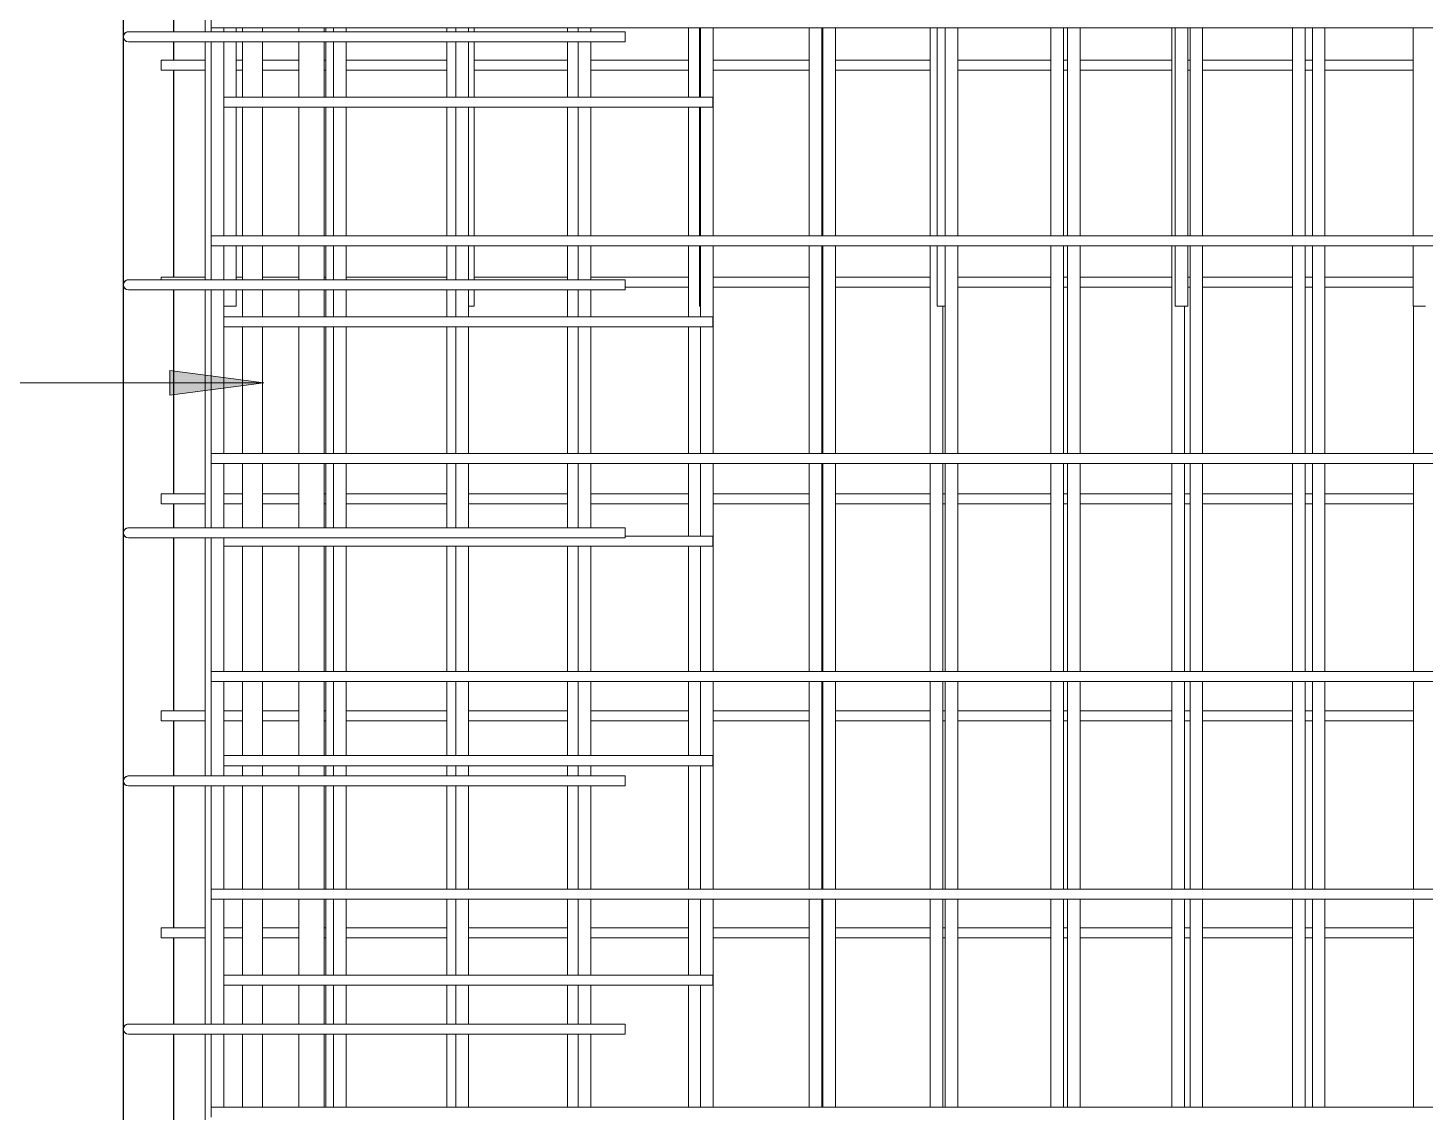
# Model space of a CAD drawing. Header units: millimetres. Extents: x 6744 to 22888, y -3063 to 10037.
# Drawn here: x 9986 to 11100, y 5755 to 6619 of the extents above; entities that cross this region are included whole.
import ezdxf

# ---------------------------------------------------------------- set-up
doc = ezdxf.new("R2010")
doc.units = ezdxf.units.MM
for name, color, linetype, lineweight in [('A-WALL', 113, 'Continuous', 25), ('S-RBAR', 171, 'Continuous', 18), ('S-RBAR-IDEN', 171, 'Continuous', 9)]:
    doc.layers.add(name, color=color, linetype=linetype, lineweight=lineweight)

msp = doc.modelspace()

# ---------------------------------------------------------------- hatches: boundary and pattern name
at = {"layer": 'S-RBAR-IDEN'}
msp.add_hatch(color=256, dxfattribs=at).paths.add_polyline_path([(10174.56243, 6335.93217), (10099.56243, 6345.80611), (10099.56243, 6326.05824)])

# ---------------------------------------------------------------- linework, layer by layer
at = {"layer": 'A-WALL'}
for p, q in [((10062.56745, -1395), (10062.56745, 7059.95039)), ((10102.56745, 6757.86538), (10102.56745, 6615.66667)), ((10102.56745, 6607.66667), (10102.56745, 6593.03846)), ((10102.56745, 6585.03846), (10102.56745, 6420.21154)), ((10102.56745, 6410), (10102.56745, 6247.38462)), ((10102.56745, 6239.38462), (10102.56745, 6220.33333)), ((10102.56745, 6212.33333), (10102.56745, 6074.55769)), ((10102.56745, 6066.55769), (10102.56745, 6022.66667)), ((10102.56745, 6014.66667), (10102.56745, 5901.73077)), ((10102.56745, 5893.73077), (10102.56745, 5825)), ((10102.56745, 5817), (10102.56745, 5728.90385))]:
    msp.add_line(p, q, dxfattribs=at)
at = {"layer": 'S-RBAR'}
for p, q in [((10127.74785, 6615.66667), (10127.74785, 6805.33333)), ((10132.56745, 6618.65996), (10132.56745, 6626.65996)), ((10132.56745, 6618.65996), (12288.56745, 6618.65996)), ((10132.56745, 6615.66667), (10132.56745, 6618.65996)), ((10142.56745, 6615.66667), (10142.56745, 6618.65996)), ((10152.56745, 6615.66667), (10152.56745, 6618.65996)), ((10157.56745, 6615.66667), (10157.56745, 6618.65996)), ((10173.56745, 6615.66667), (10173.56745, 6618.65996)), ((10202.56541, 6615.66667), (10202.56541, 6618.65996)), ((10222.56541, 6615.66667), (10222.56541, 6618.65996)), ((10224.08401, 6615.66667), (10224.08401, 6618.65996)), ((10230.11291, 6615.66667), (10230.11291, 6618.65996)), ((10240.11291, 6615.66667), (10240.11291, 6618.65996)), ((10320.42017, 6615.66667), (10320.42017, 6618.65996)), ((10327.65836, 6615.66667), (10327.65836, 6618.65996)), ((10337.65836, 6615.66667), (10337.65836, 6618.65996)), ((10342.20382, 6615.66667), (10342.20382, 6618.65996)), ((10416.75633, 6615.66667), (10416.75633, 6618.65996)), ((10425.20382, 6615.66667), (10425.20382, 6618.65996)), ((10435.20382, 6615.66667), (10435.20382, 6618.65996)), ((10513.09249, 6563.46536), (10513.09249, 6618.65996)), ((10521.84018, 6563.46536), (10521.84018, 6618.65996)), ((10522.74927, 6563.46536), (10522.74927, 6618.65996)), ((10532.74927, 6453.10214), (10532.74927, 6618.65996)), ((10609.42865, 6453.10214), (10609.42865, 6618.65996)), ((10619.42865, 6453.10214), (10619.42865, 6618.65996)), ((10620.29473, 6453.10214), (10620.29473, 6618.65996)), ((10630.29473, 6453.10214), (10630.29473, 6618.65996)), ((10705.76481, 6453.10214), (10705.76481, 6618.65996)), ((10711.47655, 6453.10214), (10711.47655, 6618.65996)), ((10717.84018, 6453.10214), (10717.84018, 6618.65996)), ((10727.84018, 6453.10214), (10727.84018, 6618.65996)), ((10802.10097, 6453.10214), (10802.10097, 6618.65996)), ((10812.10097, 6453.10214), (10812.10097, 6618.65996)), ((10815.38564, 6453.10214), (10815.38564, 6618.65996)), ((10825.38564, 6453.10214), (10825.38564, 6618.65996)), ((10898.43713, 6453.10214), (10898.43713, 6618.65996)), ((10901.11291, 6453.10214), (10901.11291, 6618.65996)), ((10911.11291, 6453.10214), (10911.11291, 6618.65996)), ((10912.93109, 6453.10214), (10912.93109, 6618.65996)), ((10922.93109, 6453.10214), (10922.93109, 6618.65996)), ((10994.77329, 6453.10214), (10994.77329, 6618.65996)), ((11004.77329, 6453.10214), (11004.77329, 6618.65996)), ((11010.47655, 6453.10214), (11010.47655, 6618.65996)), ((11020.47655, 6453.10214), (11020.47655, 6618.65996)), ((11090.74927, 6453.10214), (11090.74927, 6618.65996)), ((10066.56541, 6615.66667), (10086.56541, 6615.66667)), ((10066.56541, 6607.66667), (10086.56541, 6607.66667)), ((10462.56541, 6615.66667), (10086.56541, 6615.66667)), ((10462.56541, 6607.66667), (10086.56541, 6607.66667)), ((10127.74785, 6418), (10127.74785, 6607.66667)), ((10132.56745, 6453.10214), (10132.56745, 6607.66667)), ((10142.56745, 6453.10214), (10142.56745, 6607.66667)), ((10152.56745, 6563.46536), (10152.56745, 6607.66667)), ((10157.56745, 6563.46536), (10157.56745, 6607.66667)), ((10173.56745, 6563.46536), (10173.56745, 6607.66667)), ((10202.56541, 6563.46536), (10202.56541, 6607.66667)), ((10222.56541, 6563.46536), (10222.56541, 6607.66667)), ((10224.08401, 6563.46536), (10224.08401, 6607.66667)), ((10230.11291, 6563.46536), (10230.11291, 6607.66667)), ((10240.11291, 6563.46536), (10240.11291, 6607.66667)), ((10320.42017, 6563.46536), (10320.42017, 6607.66667)), ((10327.65836, 6563.46536), (10327.65836, 6607.66667)), ((10337.65836, 6563.46536), (10337.65836, 6607.66667)), ((10342.20382, 6563.46536), (10342.20382, 6607.66667)), ((10416.75633, 6563.46536), (10416.75633, 6607.66667)), ((10425.20382, 6563.46536), (10425.20382, 6607.66667)), ((10435.20382, 6563.46536), (10435.20382, 6607.66667)), ((10462.56541, 6615.66667), (10462.56541, 6607.66667)), ((10092.56745, 6593.03846), (10127.74785, 6593.03846)), ((10092.56745, 6585.03846), (10092.56745, 6593.03846)), ((10092.56745, 6585.03846), (10127.74785, 6585.03846)), ((10152.56745, 6593.03846), (10157.56745, 6593.03846)), ((10152.56745, 6585.03846), (10157.56745, 6585.03846)), ((10173.56745, 6593.03846), (10202.56541, 6593.03846)), ((10173.56745, 6585.03846), (10202.56541, 6585.03846)), ((10222.56541, 6593.03846), (10224.08401, 6593.03846)), ((10222.56541, 6585.03846), (10224.08401, 6585.03846)), ((10240.11291, 6593.03846), (10320.42017, 6593.03846)), ((10240.11291, 6585.03846), (10320.42017, 6585.03846)), ((10342.20382, 6593.03846), (10416.75633, 6593.03846)), ((10342.20382, 6585.03846), (10416.75633, 6585.03846)), ((10435.20382, 6593.03846), (10513.09249, 6593.03846)), ((10435.20382, 6585.03846), (10513.09249, 6585.03846)), ((10532.74927, 6593.03846), (10609.42865, 6593.03846)), ((10532.74927, 6585.03846), (10609.42865, 6585.03846)), ((10619.42865, 6593.03846), (10620.29473, 6593.03846)), ((10619.42865, 6585.03846), (10620.29473, 6585.03846)), ((10630.29473, 6593.03846), (10705.76481, 6593.03846)), ((10630.29473, 6585.03846), (10705.76481, 6585.03846)), ((10727.84018, 6593.03846), (10802.10097, 6593.03846)), ((10727.84018, 6585.03846), (10802.10097, 6585.03846)), ((10812.10097, 6593.03846), (10815.38564, 6593.03846)), ((10812.10097, 6585.03846), (10815.38564, 6585.03846)), ((10825.38564, 6593.03846), (10898.43713, 6593.03846)), ((10825.38564, 6585.03846), (10898.43713, 6585.03846)), ((10911.11291, 6593.03846), (10912.93109, 6593.03846)), ((10911.11291, 6585.03846), (10912.93109, 6585.03846)), ((10922.93109, 6593.03846), (10994.77329, 6593.03846)), ((10922.93109, 6585.03846), (10994.77329, 6585.03846)), ((11004.77329, 6593.03846), (11010.47655, 6593.03846)), ((11004.77329, 6585.03846), (11010.47655, 6585.03846)), ((11020.47655, 6593.03846), (11090.74927, 6593.03846)), ((11020.47655, 6585.03846), (11090.74927, 6585.03846)), ((10172.62673, 6563.46536), (10142.27968, 6563.46536)), ((10172.62673, 6563.46536), (10532.62673, 6563.46536)), ((10532.62673, 6555.46536), (10532.62673, 6563.46536)), ((10172.62673, 6555.46536), (10142.27968, 6555.46536)), ((10152.56745, 6453.10214), (10152.56745, 6555.46536)), ((10157.56745, 6453.10214), (10157.56745, 6555.46536)), ((10172.62673, 6555.46536), (10532.62673, 6555.46536)), ((10173.56745, 6453.10214), (10173.56745, 6555.46536)), ((10202.56541, 6453.10214), (10202.56541, 6555.46536)), ((10222.56541, 6453.10214), (10222.56541, 6555.46536)), ((10224.08401, 6453.10214), (10224.08401, 6555.46536)), ((10230.11291, 6453.10214), (10230.11291, 6555.46536)), ((10240.11291, 6453.10214), (10240.11291, 6555.46536)), ((10320.42017, 6453.10214), (10320.42017, 6555.46536)), ((10327.65836, 6453.10214), (10327.65836, 6555.46536)), ((10337.65836, 6453.10214), (10337.65836, 6555.46536)), ((10342.20382, 6453.10214), (10342.20382, 6555.46536)), ((10416.75633, 6453.10214), (10416.75633, 6555.46536)), ((10425.20382, 6453.10214), (10425.20382, 6555.46536)), ((10435.20382, 6453.10214), (10435.20382, 6555.46536)), ((10513.09249, 6453.10214), (10513.09249, 6555.46536)), ((10521.84018, 6453.10214), (10521.84018, 6555.46536)), ((10522.74927, 6453.10214), (10522.74927, 6555.46536)), ((10132.56745, 6453.10214), (12288.56745, 6453.10214)), ((10132.56745, 6445.10214), (10132.56745, 6453.10214)), ((10132.56745, 6445.10214), (12288.56745, 6445.10214)), ((10132.56745, 6418), (10132.56745, 6445.10214)), ((10142.56745, 6418), (10142.56745, 6445.10214)), ((10152.56745, 6418), (10152.56745, 6445.10214)), ((10157.56745, 6418), (10157.56745, 6445.10214)), ((10173.56745, 6418), (10173.56745, 6445.10214)), ((10202.56541, 6418), (10202.56541, 6445.10214)), ((10222.56541, 6418), (10222.56541, 6445.10214)), ((10224.08401, 6418), (10224.08401, 6445.10214)), ((10230.11291, 6418), (10230.11291, 6445.10214)), ((10240.11291, 6418), (10240.11291, 6445.10214)), ((10320.42017, 6418), (10320.42017, 6445.10214)), ((10327.65836, 6418), (10327.65836, 6445.10214)), ((10337.65836, 6418), (10337.65836, 6445.10214)), ((10342.20382, 6418), (10342.20382, 6445.10214)), ((10416.75633, 6418), (10416.75633, 6445.10214)), ((10425.20382, 6418), (10425.20382, 6445.10214)), ((10435.20382, 6418), (10435.20382, 6445.10214)), ((10513.09249, 6388.59345), (10513.09249, 6445.10214)), ((10521.84018, 6397), (10521.84018, 6445.10214)), ((10522.74927, 6388.59345), (10522.74927, 6445.10214)), ((10532.74927, 6279.54431), (10532.74927, 6445.10214)), ((10609.42865, 6279.54431), (10609.42865, 6445.10214)), ((10619.42865, 6279.54431), (10619.42865, 6445.10214)), ((10620.29473, 6279.54431), (10620.29473, 6445.10214)), ((10630.29473, 6279.54431), (10630.29473, 6445.10214)), ((10705.76481, 6279.54431), (10705.76481, 6445.10214)), ((10711.47655, 6397), (10711.47655, 6445.10214)), ((10717.84018, 6279.54431), (10717.84018, 6445.10214)), ((10727.84018, 6279.54431), (10727.84018, 6445.10214)), ((10802.10097, 6279.54431), (10802.10097, 6445.10214)), ((10812.10097, 6279.54431), (10812.10097, 6445.10214)), ((10815.38564, 6279.54431), (10815.38564, 6445.10214)), ((10825.38564, 6279.54431), (10825.38564, 6445.10214)), ((10898.43713, 6279.54431), (10898.43713, 6445.10214)), ((10901.11291, 6397), (10901.11291, 6445.10214)), ((10911.11291, 6397), (10911.11291, 6445.10214)), ((10912.93109, 6279.54431), (10912.93109, 6445.10214)), ((10922.93109, 6279.54431), (10922.93109, 6445.10214)), ((10994.77329, 6279.54431), (10994.77329, 6445.10214)), ((11004.77329, 6279.54431), (11004.77329, 6445.10214)), ((11010.47655, 6279.54431), (11010.47655, 6445.10214)), ((11020.47655, 6279.54431), (11020.47655, 6445.10214)), ((11090.74927, 6397), (11090.74927, 6445.10214)), ((10066.56541, 6418), (10086.56541, 6418)), ((10462.56541, 6418), (10086.56541, 6418)), ((10092.56745, 6420.21154), (10127.74785, 6420.21154)), ((10092.56745, 6418), (10092.56745, 6420.21154)), ((10152.56745, 6420.21154), (10157.56745, 6420.21154)), ((10173.56745, 6420.21154), (10202.56541, 6420.21154)), ((10222.56541, 6420.21154), (10224.08401, 6420.21154)), ((10240.11291, 6420.21154), (10320.42017, 6420.21154)), ((10342.20382, 6420.21154), (10416.75633, 6420.21154)), ((10435.20382, 6420.21154), (10513.09249, 6420.21154)), ((10462.56541, 6418), (10462.56541, 6410)), ((10532.74927, 6420.21154), (10609.42865, 6420.21154)), ((10619.42865, 6420.21154), (10620.29473, 6420.21154)), ((10630.29473, 6420.21154), (10705.76481, 6420.21154)), ((10727.84018, 6420.21154), (10802.10097, 6420.21154)), ((10812.10097, 6420.21154), (10815.38564, 6420.21154)), ((10825.38564, 6420.21154), (10898.43713, 6420.21154)), ((10911.11291, 6420.21154), (10912.93109, 6420.21154)), ((10922.93109, 6420.21154), (10994.77329, 6420.21154)), ((11004.77329, 6420.21154), (11010.47655, 6420.21154)), ((11020.47655, 6420.21154), (11090.74927, 6420.21154)), ((10066.56541, 6410), (10086.56541, 6410)), ((10462.56541, 6410), (10086.56541, 6410)), ((10127.74785, 6220.33333), (10127.74785, 6410)), ((10132.56745, 6279.54431), (10132.56745, 6410)), ((10142.56745, 6279.54431), (10142.56745, 6410)), ((10152.56745, 6397), (10152.56745, 6410)), ((10157.56745, 6388.59345), (10157.56745, 6410)), ((10173.56745, 6388.59345), (10173.56745, 6410)), ((10202.56541, 6388.59345), (10202.56541, 6410)), ((10222.56541, 6388.59345), (10222.56541, 6410)), ((10224.08401, 6388.59345), (10224.08401, 6410)), ((10230.11291, 6388.59345), (10230.11291, 6410)), ((10240.11291, 6388.59345), (10240.11291, 6410)), ((10320.42017, 6388.59345), (10320.42017, 6410)), ((10327.65836, 6388.59345), (10327.65836, 6410)), ((10337.65836, 6388.59345), (10337.65836, 6410)), ((10342.20382, 6397), (10342.20382, 6410)), ((10416.75633, 6388.59345), (10416.75633, 6410)), ((10425.20382, 6388.59345), (10425.20382, 6410)), ((10435.20382, 6388.59345), (10435.20382, 6410)), ((10462.56541, 6412.21154), (10513.09249, 6412.21154)), ((10532.74927, 6412.21154), (10609.42865, 6412.21154)), ((10619.42865, 6412.21154), (10620.29473, 6412.21154)), ((10630.29473, 6412.21154), (10705.76481, 6412.21154)), ((10727.84018, 6412.21154), (10802.10097, 6412.21154)), ((10812.10097, 6412.21154), (10815.38564, 6412.21154)), ((10825.38564, 6412.21154), (10898.43713, 6412.21154)), ((10911.11291, 6412.21154), (10912.93109, 6412.21154)), ((10922.93109, 6412.21154), (10994.77329, 6412.21154)), ((11004.77329, 6412.21154), (11010.47655, 6412.21154)), ((11020.47655, 6412.21154), (11090.74927, 6412.21154)), ((10152.56745, 6397), (10142.56745, 6397)), ((10342.20382, 6397), (10337.65836, 6397)), ((10522.74927, 6397), (10521.84018, 6397)), ((10717.84018, 6397), (10711.47655, 6397)), ((10715.76481, 6279.54431), (10715.76481, 6397)), ((10911.11291, 6397), (10901.11291, 6397)), ((10908.43713, 6279.54431), (10908.43713, 6397)), ((11100.74927, 6397), (11090.74927, 6397)), ((11091.10945, 6279.54431), (11091.10945, 6397)), ((10172.62673, 6388.59345), (10142.27968, 6388.59345)), ((10172.62673, 6388.59345), (10532.62673, 6388.59345)), ((10532.62673, 6380.59345), (10532.62673, 6388.59345)), ((10172.62673, 6380.59345), (10142.27968, 6380.59345)), ((10157.56745, 6279.54431), (10157.56745, 6380.59345)), ((10172.62673, 6380.59345), (10532.62673, 6380.59345)), ((10173.56745, 6279.54431), (10173.56745, 6380.59345)), ((10202.56541, 6279.54431), (10202.56541, 6380.59345)), ((10222.56541, 6279.54431), (10222.56541, 6380.59345)), ((10224.08401, 6279.54431), (10224.08401, 6380.59345)), ((10230.11291, 6279.54431), (10230.11291, 6380.59345)), ((10240.11291, 6279.54431), (10240.11291, 6380.59345)), ((10320.42017, 6279.54431), (10320.42017, 6380.59345)), ((10327.65836, 6279.54431), (10327.65836, 6380.59345)), ((10337.65836, 6279.54431), (10337.65836, 6380.59345)), ((10416.75633, 6279.54431), (10416.75633, 6380.59345)), ((10425.20382, 6279.54431), (10425.20382, 6380.59345)), ((10435.20382, 6279.54431), (10435.20382, 6380.59345)), ((10513.09249, 6279.54431), (10513.09249, 6380.59345)), ((10522.74927, 6279.54431), (10522.74927, 6380.59345)), ((10132.56745, 6279.54431), (12288.56745, 6279.54431)), ((10132.56745, 6271.54431), (10132.56745, 6279.54431)), ((10132.56745, 6271.54431), (12288.56745, 6271.54431)), ((10132.56745, 6220.33333), (10132.56745, 6271.54431)), ((10142.56745, 6220.33333), (10142.56745, 6271.54431)), ((10157.56745, 6220.33333), (10157.56745, 6271.54431)), ((10173.56745, 6220.33333), (10173.56745, 6271.54431)), ((10202.56541, 6220.33333), (10202.56541, 6271.54431)), ((10222.56541, 6220.33333), (10222.56541, 6271.54431)), ((10224.08401, 6220.33333), (10224.08401, 6271.54431)), ((10230.11291, 6220.33333), (10230.11291, 6271.54431)), ((10240.11291, 6220.33333), (10240.11291, 6271.54431)), ((10320.42017, 6220.33333), (10320.42017, 6271.54431)), ((10327.65836, 6220.33333), (10327.65836, 6271.54431)), ((10337.65836, 6220.33333), (10337.65836, 6271.54431)), ((10416.75633, 6220.33333), (10416.75633, 6271.54431)), ((10425.20382, 6220.33333), (10425.20382, 6271.54431)), ((10435.20382, 6220.33333), (10435.20382, 6271.54431)), ((10513.09249, 6213.72153), (10513.09249, 6271.54431)), ((10522.74927, 6213.72153), (10522.74927, 6271.54431)), ((10532.74927, 6105.98649), (10532.74927, 6271.54431)), ((10609.42865, 6105.98649), (10609.42865, 6271.54431)), ((10619.42865, 6105.98649), (10619.42865, 6271.54431)), ((10620.29473, 6105.98649), (10620.29473, 6271.54431)), ((10630.29473, 6105.98649), (10630.29473, 6271.54431)), ((10705.76481, 6105.98649), (10705.76481, 6271.54431)), ((10715.76481, 6105.98649), (10715.76481, 6271.54431)), ((10717.84018, 6105.98649), (10717.84018, 6271.54431)), ((10727.84018, 6105.98649), (10727.84018, 6271.54431)), ((10802.10097, 6105.98649), (10802.10097, 6271.54431)), ((10812.10097, 6105.98649), (10812.10097, 6271.54431)), ((10815.38564, 6105.98649), (10815.38564, 6271.54431)), ((10825.38564, 6105.98649), (10825.38564, 6271.54431)), ((10898.43713, 6105.98649), (10898.43713, 6271.54431)), ((10908.43713, 6105.98649), (10908.43713, 6271.54431)), ((10912.93109, 6105.98649), (10912.93109, 6271.54431)), ((10922.93109, 6105.98649), (10922.93109, 6271.54431)), ((10994.77329, 6105.98649), (10994.77329, 6271.54431)), ((11004.77329, 6105.98649), (11004.77329, 6271.54431)), ((11010.47655, 6105.98649), (11010.47655, 6271.54431)), ((11020.47655, 6105.98649), (11020.47655, 6271.54431)), ((11091.10945, 6105.98649), (11091.10945, 6271.54431)), ((10092.56745, 6247.38462), (10127.74785, 6247.38462)), ((10092.56745, 6239.38462), (10092.56745, 6247.38462)), ((10092.56745, 6239.38462), (10127.74785, 6239.38462)), ((10142.56745, 6247.38462), (10157.56745, 6247.38462)), ((10142.56745, 6239.38462), (10157.56745, 6239.38462)), ((10173.56745, 6247.38462), (10202.56541, 6247.38462)), ((10173.56745, 6239.38462), (10202.56541, 6239.38462)), ((10222.56541, 6247.38462), (10224.08401, 6247.38462)), ((10222.56541, 6239.38462), (10224.08401, 6239.38462)), ((10240.11291, 6247.38462), (10320.42017, 6247.38462)), ((10240.11291, 6239.38462), (10320.42017, 6239.38462)), ((10337.65836, 6247.38462), (10416.75633, 6247.38462)), ((10337.65836, 6239.38462), (10416.75633, 6239.38462)), ((10435.20382, 6247.38462), (10513.09249, 6247.38462)), ((10435.20382, 6239.38462), (10513.09249, 6239.38462)), ((10532.74927, 6247.38462), (10609.42865, 6247.38462)), ((10532.74927, 6239.38462), (10609.42865, 6239.38462)), ((10619.42865, 6247.38462), (10620.29473, 6247.38462)), ((10619.42865, 6239.38462), (10620.29473, 6239.38462)), ((10630.29473, 6247.38462), (10705.76481, 6247.38462)), ((10630.29473, 6239.38462), (10705.76481, 6239.38462)), ((10715.76481, 6247.38462), (10717.84018, 6247.38462)), ((10715.76481, 6239.38462), (10717.84018, 6239.38462)), ((10727.84018, 6247.38462), (10802.10097, 6247.38462)), ((10727.84018, 6239.38462), (10802.10097, 6239.38462)), ((10812.10097, 6247.38462), (10815.38564, 6247.38462)), ((10812.10097, 6239.38462), (10815.38564, 6239.38462)), ((10825.38564, 6247.38462), (10898.43713, 6247.38462)), ((10825.38564, 6239.38462), (10898.43713, 6239.38462)), ((10908.43713, 6247.38462), (10912.93109, 6247.38462)), ((10908.43713, 6239.38462), (10912.93109, 6239.38462)), ((10922.93109, 6247.38462), (10994.77329, 6247.38462)), ((10922.93109, 6239.38462), (10994.77329, 6239.38462)), ((11004.77329, 6247.38462), (11010.47655, 6247.38462)), ((11004.77329, 6239.38462), (11010.47655, 6239.38462)), ((11020.47655, 6247.38462), (11091.10945, 6247.38462)), ((11020.47655, 6239.38462), (11091.10945, 6239.38462)), ((10066.56541, 6220.33333), (10086.56541, 6220.33333)), ((10462.56541, 6220.33333), (10086.56541, 6220.33333)), ((10462.56541, 6220.33333), (10462.56541, 6212.33333)), ((10066.56541, 6212.33333), (10086.56541, 6212.33333)), ((10462.56541, 6212.33333), (10086.56541, 6212.33333)), ((10127.74785, 6022.66667), (10127.74785, 6212.33333)), ((10132.56745, 6105.98649), (10132.56745, 6212.33333)), ((10172.62673, 6205.72153), (10142.27968, 6205.72153)), ((10142.56745, 6105.98649), (10142.56745, 6212.33333)), ((10157.56745, 6105.98649), (10157.56745, 6205.72153)), ((10172.62673, 6205.72153), (10532.62673, 6205.72153)), ((10173.56745, 6105.98649), (10173.56745, 6205.72153)), ((10202.56541, 6105.98649), (10202.56541, 6205.72153)), ((10222.56541, 6105.98649), (10222.56541, 6205.72153)), ((10224.08401, 6105.98649), (10224.08401, 6205.72153)), ((10230.11291, 6105.98649), (10230.11291, 6205.72153)), ((10240.11291, 6105.98649), (10240.11291, 6205.72153)), ((10320.42017, 6105.98649), (10320.42017, 6205.72153)), ((10327.65836, 6105.98649), (10327.65836, 6205.72153)), ((10337.65836, 6105.98649), (10337.65836, 6205.72153)), ((10416.75633, 6105.98649), (10416.75633, 6205.72153)), ((10425.20382, 6105.98649), (10425.20382, 6205.72153)), ((10435.20382, 6105.98649), (10435.20382, 6205.72153)), ((10462.56541, 6213.72153), (10532.62673, 6213.72153)), ((10513.09249, 6105.98649), (10513.09249, 6205.72153)), ((10522.74927, 6105.98649), (10522.74927, 6205.72153)), ((10532.62673, 6205.72153), (10532.62673, 6213.72153)), ((10132.56745, 6105.98649), (12288.56745, 6105.98649)), ((10132.56745, 6097.98649), (10132.56745, 6105.98649)), ((10132.56745, 6097.98649), (12288.56745, 6097.98649)), ((10132.56745, 6022.66667), (10132.56745, 6097.98649)), ((10142.56745, 6022.66667), (10142.56745, 6097.98649)), ((10157.56745, 6038.84962), (10157.56745, 6097.98649)), ((10173.56745, 6038.84962), (10173.56745, 6097.98649)), ((10202.56541, 6038.84962), (10202.56541, 6097.98649)), ((10222.56541, 6038.84962), (10222.56541, 6097.98649)), ((10224.08401, 6038.84962), (10224.08401, 6097.98649)), ((10230.11291, 6038.84962), (10230.11291, 6097.98649)), ((10240.11291, 6038.84962), (10240.11291, 6097.98649)), ((10320.42017, 6038.84962), (10320.42017, 6097.98649)), ((10327.65836, 6038.84962), (10327.65836, 6097.98649)), ((10337.65836, 6038.84962), (10337.65836, 6097.98649)), ((10416.75633, 6038.84962), (10416.75633, 6097.98649)), ((10425.20382, 6038.84962), (10425.20382, 6097.98649)), ((10435.20382, 6038.84962), (10435.20382, 6097.98649)), ((10513.09249, 6038.84962), (10513.09249, 6097.98649)), ((10522.74927, 6038.84962), (10522.74927, 6097.98649)), ((10532.74927, 5932.42866), (10532.74927, 6097.98649)), ((10609.42865, 5932.42866), (10609.42865, 6097.98649)), ((10619.42865, 5932.42866), (10619.42865, 6097.98649)), ((10620.29473, 5932.42866), (10620.29473, 6097.98649)), ((10630.29473, 5932.42866), (10630.29473, 6097.98649)), ((10705.76481, 5932.42866), (10705.76481, 6097.98649)), ((10715.76481, 5932.42866), (10715.76481, 6097.98649)), ((10717.84018, 5932.42866), (10717.84018, 6097.98649)), ((10727.84018, 5932.42866), (10727.84018, 6097.98649)), ((10802.10097, 5932.42866), (10802.10097, 6097.98649)), ((10812.10097, 5932.42866), (10812.10097, 6097.98649)), ((10815.38564, 5932.42866), (10815.38564, 6097.98649)), ((10825.38564, 5932.42866), (10825.38564, 6097.98649)), ((10898.43713, 5932.42866), (10898.43713, 6097.98649)), ((10908.43713, 5932.42866), (10908.43713, 6097.98649)), ((10912.93109, 5932.42866), (10912.93109, 6097.98649)), ((10922.93109, 5932.42866), (10922.93109, 6097.98649)), ((10994.77329, 5932.42866), (10994.77329, 6097.98649)), ((11004.77329, 5932.42866), (11004.77329, 6097.98649)), ((11010.47655, 5932.42866), (11010.47655, 6097.98649)), ((11020.47655, 5932.42866), (11020.47655, 6097.98649)), ((11091.10945, 5932.42866), (11091.10945, 6097.98649)), ((10092.56745, 6074.55769), (10127.74785, 6074.55769)), ((10092.56745, 6066.55769), (10092.56745, 6074.55769)), ((10142.56745, 6074.55769), (10157.56745, 6074.55769)), ((10173.56745, 6074.55769), (10202.56541, 6074.55769)), ((10222.56541, 6074.55769), (10224.08401, 6074.55769)), ((10240.11291, 6074.55769), (10320.42017, 6074.55769)), ((10337.65836, 6074.55769), (10416.75633, 6074.55769)), ((10435.20382, 6074.55769), (10513.09249, 6074.55769)), ((10532.74927, 6074.55769), (10609.42865, 6074.55769)), ((10619.42865, 6074.55769), (10620.29473, 6074.55769)), ((10630.29473, 6074.55769), (10705.76481, 6074.55769)), ((10715.76481, 6074.55769), (10717.84018, 6074.55769)), ((10727.84018, 6074.55769), (10802.10097, 6074.55769)), ((10812.10097, 6074.55769), (10815.38564, 6074.55769)), ((10825.38564, 6074.55769), (10898.43713, 6074.55769)), ((10908.43713, 6074.55769), (10912.93109, 6074.55769)), ((10922.93109, 6074.55769), (10994.77329, 6074.55769)), ((11004.77329, 6074.55769), (11010.47655, 6074.55769)), ((11020.47655, 6074.55769), (11091.10945, 6074.55769)), ((10092.56745, 6066.55769), (10127.74785, 6066.55769)), ((10142.56745, 6066.55769), (10157.56745, 6066.55769)), ((10173.56745, 6066.55769), (10202.56541, 6066.55769)), ((10222.56541, 6066.55769), (10224.08401, 6066.55769)), ((10240.11291, 6066.55769), (10320.42017, 6066.55769)), ((10337.65836, 6066.55769), (10416.75633, 6066.55769)), ((10435.20382, 6066.55769), (10513.09249, 6066.55769)), ((10532.74927, 6066.55769), (10609.42865, 6066.55769)), ((10619.42865, 6066.55769), (10620.29473, 6066.55769)), ((10630.29473, 6066.55769), (10705.76481, 6066.55769)), ((10715.76481, 6066.55769), (10717.84018, 6066.55769)), ((10727.84018, 6066.55769), (10802.10097, 6066.55769)), ((10812.10097, 6066.55769), (10815.38564, 6066.55769)), ((10825.38564, 6066.55769), (10898.43713, 6066.55769)), ((10908.43713, 6066.55769), (10912.93109, 6066.55769)), ((10922.93109, 6066.55769), (10994.77329, 6066.55769)), ((11004.77329, 6066.55769), (11010.47655, 6066.55769)), ((11020.47655, 6066.55769), (11091.10945, 6066.55769)), ((10172.62673, 6038.84962), (10142.27968, 6038.84962)), ((10172.62673, 6038.84962), (10532.62673, 6038.84962)), ((10532.62673, 6030.84962), (10532.62673, 6038.84962)), ((10172.62673, 6030.84962), (10142.27968, 6030.84962)), ((10157.56745, 6022.66667), (10157.56745, 6030.84962)), ((10172.62673, 6030.84962), (10532.62673, 6030.84962)), ((10173.56745, 6022.66667), (10173.56745, 6030.84962)), ((10202.56541, 6022.66667), (10202.56541, 6030.84962)), ((10222.56541, 6022.66667), (10222.56541, 6030.84962)), ((10224.08401, 6022.66667), (10224.08401, 6030.84962)), ((10230.11291, 6022.66667), (10230.11291, 6030.84962)), ((10240.11291, 6022.66667), (10240.11291, 6030.84962)), ((10320.42017, 6022.66667), (10320.42017, 6030.84962)), ((10327.65836, 6022.66667), (10327.65836, 6030.84962)), ((10337.65836, 6022.66667), (10337.65836, 6030.84962)), ((10416.75633, 6022.66667), (10416.75633, 6030.84962)), ((10425.20382, 6022.66667), (10425.20382, 6030.84962)), ((10435.20382, 6022.66667), (10435.20382, 6030.84962)), ((10513.09249, 5932.42866), (10513.09249, 6030.84962)), ((10522.74927, 5932.42866), (10522.74927, 6030.84962)), ((10066.56541, 6022.66667), (10086.56541, 6022.66667)), ((10462.56541, 6022.66667), (10086.56541, 6022.66667)), ((10462.56541, 6022.66667), (10462.56541, 6014.66667)), ((10066.56541, 6014.66667), (10086.56541, 6014.66667)), ((10462.56541, 6014.66667), (10086.56541, 6014.66667)), ((10127.74785, 5825), (10127.74785, 6014.66667)), ((10132.56745, 5932.42866), (10132.56745, 6014.66667)), ((10142.56745, 5932.42866), (10142.56745, 6014.66667)), ((10157.56745, 5932.42866), (10157.56745, 6014.66667)), ((10173.56745, 5932.42866), (10173.56745, 6014.66667)), ((10202.56541, 5932.42866), (10202.56541, 6014.66667)), ((10222.56541, 5932.42866), (10222.56541, 6014.66667)), ((10224.08401, 5932.42866), (10224.08401, 6014.66667)), ((10230.11291, 5932.42866), (10230.11291, 6014.66667)), ((10240.11291, 5932.42866), (10240.11291, 6014.66667)), ((10320.42017, 5932.42866), (10320.42017, 6014.66667)), ((10327.65836, 5932.42866), (10327.65836, 6014.66667)), ((10337.65836, 5932.42866), (10337.65836, 6014.66667)), ((10416.75633, 5932.42866), (10416.75633, 6014.66667)), ((10425.20382, 5932.42866), (10425.20382, 6014.66667)), ((10435.20382, 5932.42866), (10435.20382, 6014.66667)), ((10132.56745, 5932.42866), (12288.56745, 5932.42866)), ((10132.56745, 5924.42866), (10132.56745, 5932.42866)), ((10132.56745, 5924.42866), (12288.56745, 5924.42866)), ((10132.56745, 5825), (10132.56745, 5924.42866)), ((10142.56745, 5825), (10142.56745, 5924.42866)), ((10157.56745, 5863.9777), (10157.56745, 5924.42866)), ((10173.56745, 5863.9777), (10173.56745, 5924.42866)), ((10202.56541, 5863.9777), (10202.56541, 5924.42866)), ((10222.56541, 5863.9777), (10222.56541, 5924.42866)), ((10224.08401, 5863.9777), (10224.08401, 5924.42866)), ((10230.11291, 5863.9777), (10230.11291, 5924.42866)), ((10240.11291, 5863.9777), (10240.11291, 5924.42866)), ((10320.42017, 5863.9777), (10320.42017, 5924.42866)), ((10327.65836, 5863.9777), (10327.65836, 5924.42866)), ((10337.65836, 5863.9777), (10337.65836, 5924.42866)), ((10416.75633, 5863.9777), (10416.75633, 5924.42866)), ((10425.20382, 5863.9777), (10425.20382, 5924.42866)), ((10435.20382, 5863.9777), (10435.20382, 5924.42866)), ((10513.09249, 5863.9777), (10513.09249, 5924.42866)), ((10522.74927, 5863.9777), (10522.74927, 5924.42866)), ((10532.74927, 5758.87084), (10532.74927, 5924.42866)), ((10609.42865, 5758.87084), (10609.42865, 5924.42866)), ((10619.42865, 5758.87084), (10619.42865, 5924.42866)), ((10620.29473, 5758.87084), (10620.29473, 5924.42866)), ((10630.29473, 5758.87084), (10630.29473, 5924.42866)), ((10705.76481, 5758.87084), (10705.76481, 5924.42866)), ((10715.76481, 5758.87084), (10715.76481, 5924.42866)), ((10717.84018, 5758.87084), (10717.84018, 5924.42866)), ((10727.84018, 5758.87084), (10727.84018, 5924.42866)), ((10802.10097, 5758.87084), (10802.10097, 5924.42866)), ((10812.10097, 5758.87084), (10812.10097, 5924.42866)), ((10815.38564, 5758.87084), (10815.38564, 5924.42866)), ((10825.38564, 5758.87084), (10825.38564, 5924.42866)), ((10898.43713, 5758.87084), (10898.43713, 5924.42866)), ((10908.43713, 5758.87084), (10908.43713, 5924.42866)), ((10912.93109, 5758.87084), (10912.93109, 5924.42866)), ((10922.93109, 5758.87084), (10922.93109, 5924.42866)), ((10994.77329, 5758.87084), (10994.77329, 5924.42866)), ((11004.77329, 5758.87084), (11004.77329, 5924.42866)), ((11010.47655, 5758.87084), (11010.47655, 5924.42866)), ((11020.47655, 5758.87084), (11020.47655, 5924.42866)), ((11091.10945, 5758.87084), (11091.10945, 5924.42866)), ((10092.56745, 5901.73077), (10127.74785, 5901.73077)), ((10092.56745, 5893.73077), (10092.56745, 5901.73077)), ((10092.56745, 5893.73077), (10127.74785, 5893.73077)), ((10142.56745, 5901.73077), (10157.56745, 5901.73077)), ((10142.56745, 5893.73077), (10157.56745, 5893.73077)), ((10173.56745, 5901.73077), (10202.56541, 5901.73077)), ((10173.56745, 5893.73077), (10202.56541, 5893.73077)), ((10222.56541, 5901.73077), (10224.08401, 5901.73077)), ((10222.56541, 5893.73077), (10224.08401, 5893.73077)), ((10240.11291, 5901.73077), (10320.42017, 5901.73077)), ((10240.11291, 5893.73077), (10320.42017, 5893.73077)), ((10337.65836, 5901.73077), (10416.75633, 5901.73077)), ((10337.65836, 5893.73077), (10416.75633, 5893.73077)), ((10435.20382, 5901.73077), (10513.09249, 5901.73077)), ((10435.20382, 5893.73077), (10513.09249, 5893.73077)), ((10532.74927, 5901.73077), (10609.42865, 5901.73077)), ((10532.74927, 5893.73077), (10609.42865, 5893.73077)), ((10619.42865, 5901.73077), (10620.29473, 5901.73077)), ((10619.42865, 5893.73077), (10620.29473, 5893.73077)), ((10630.29473, 5901.73077), (10705.76481, 5901.73077)), ((10630.29473, 5893.73077), (10705.76481, 5893.73077)), ((10715.76481, 5901.73077), (10717.84018, 5901.73077)), ((10715.76481, 5893.73077), (10717.84018, 5893.73077)), ((10727.84018, 5901.73077), (10802.10097, 5901.73077)), ((10727.84018, 5893.73077), (10802.10097, 5893.73077)), ((10812.10097, 5901.73077), (10815.38564, 5901.73077)), ((10812.10097, 5893.73077), (10815.38564, 5893.73077)), ((10825.38564, 5901.73077), (10898.43713, 5901.73077)), ((10825.38564, 5893.73077), (10898.43713, 5893.73077)), ((10908.43713, 5901.73077), (10912.93109, 5901.73077)), ((10908.43713, 5893.73077), (10912.93109, 5893.73077)), ((10922.93109, 5901.73077), (10994.77329, 5901.73077)), ((10922.93109, 5893.73077), (10994.77329, 5893.73077)), ((11004.77329, 5901.73077), (11010.47655, 5901.73077)), ((11004.77329, 5893.73077), (11010.47655, 5893.73077)), ((11020.47655, 5901.73077), (11091.10945, 5901.73077)), ((11020.47655, 5893.73077), (11091.10945, 5893.73077)), ((10172.62673, 5863.9777), (10142.27968, 5863.9777)), ((10172.62673, 5863.9777), (10532.62673, 5863.9777)), ((10532.62673, 5855.9777), (10532.62673, 5863.9777)), ((10172.62673, 5855.9777), (10142.27968, 5855.9777)), ((10157.56745, 5825), (10157.56745, 5855.9777)), ((10172.62673, 5855.9777), (10532.62673, 5855.9777)), ((10173.56745, 5825), (10173.56745, 5855.9777)), ((10202.56541, 5825), (10202.56541, 5855.9777)), ((10222.56541, 5825), (10222.56541, 5855.9777)), ((10224.08401, 5825), (10224.08401, 5855.9777)), ((10230.11291, 5825), (10230.11291, 5855.9777)), ((10240.11291, 5825), (10240.11291, 5855.9777)), ((10320.42017, 5825), (10320.42017, 5855.9777)), ((10327.65836, 5825), (10327.65836, 5855.9777)), ((10337.65836, 5825), (10337.65836, 5855.9777)), ((10416.75633, 5825), (10416.75633, 5855.9777)), ((10425.20382, 5825), (10425.20382, 5855.9777)), ((10435.20382, 5825), (10435.20382, 5855.9777)), ((10513.09249, 5758.87084), (10513.09249, 5855.9777)), ((10522.74927, 5758.87084), (10522.74927, 5855.9777)), ((10066.56541, 5825), (10086.56541, 5825)), ((10066.56541, 5817), (10086.56541, 5817)), ((10462.56541, 5825), (10086.56541, 5825)), ((10462.56541, 5817), (10086.56541, 5817)), ((10127.74785, 5627.33333), (10127.74785, 5817)), ((10132.56745, 5758.87084), (10132.56745, 5817)), ((10142.56745, 5758.87084), (10142.56745, 5817)), ((10157.56745, 5758.87084), (10157.56745, 5817)), ((10173.56745, 5758.87084), (10173.56745, 5817)), ((10202.56541, 5758.87084), (10202.56541, 5817)), ((10222.56541, 5758.87084), (10222.56541, 5817)), ((10224.08401, 5758.87084), (10224.08401, 5817)), ((10230.11291, 5758.87084), (10230.11291, 5817)), ((10240.11291, 5758.87084), (10240.11291, 5817)), ((10320.42017, 5758.87084), (10320.42017, 5817)), ((10327.65836, 5758.87084), (10327.65836, 5817)), ((10337.65836, 5758.87084), (10337.65836, 5817)), ((10416.75633, 5758.87084), (10416.75633, 5817)), ((10425.20382, 5758.87084), (10425.20382, 5817)), ((10435.20382, 5758.87084), (10435.20382, 5817)), ((10462.56541, 5825), (10462.56541, 5817)), ((10132.56745, 5758.87084), (12288.56745, 5758.87084)), ((10132.56745, 5750.87084), (10132.56745, 5758.87084))]:
    msp.add_line(p, q, dxfattribs=at)
for centre, start, end in [((10066.56541, 6611.66667), 90, 270), ((10066.56541, 6611.66667), 120, 165), ((10066.56541, 6611.66667), 195, 240), ((10066.56541, 6611.66667), 90, 105), ((10066.56541, 6414), 90, 270), ((10066.56541, 6414), 120, 165), ((10066.56541, 6414), 90, 105), ((10066.56541, 6414), 195, 240), ((10066.56541, 6216.33333), 90, 270), ((10066.56541, 6216.33333), 120, 165), ((10066.56541, 6216.33333), 90, 105), ((10066.56541, 6216.33333), 195, 240), ((10066.56541, 6018.66667), 90, 270), ((10066.56541, 6018.66667), 120, 165), ((10066.56541, 6018.66667), 195, 240), ((10066.56541, 6018.66667), 90, 105), ((10066.56541, 5821), 90, 270), ((10066.56541, 5821), 120, 165), ((10066.56541, 5821), 195, 240), ((10066.56541, 5821), 90, 105)]:
    msp.add_arc(centre, 4, start, end, dxfattribs=at)
at = {"layer": 'S-RBAR-IDEN'}
for p, q in [((10174.56243, 6335.93217), (10099.56243, 6345.80611)), ((10099.56243, 6345.80611), (10099.56243, 6326.05824)), ((10174.56243, 6335.93217), (9583.53525, 6335.93217)), ((10099.56243, 6326.05824), (10174.56243, 6335.93217))]:
    msp.add_line(p, q, dxfattribs=at)

doc.saveas('drawing.dxf')
